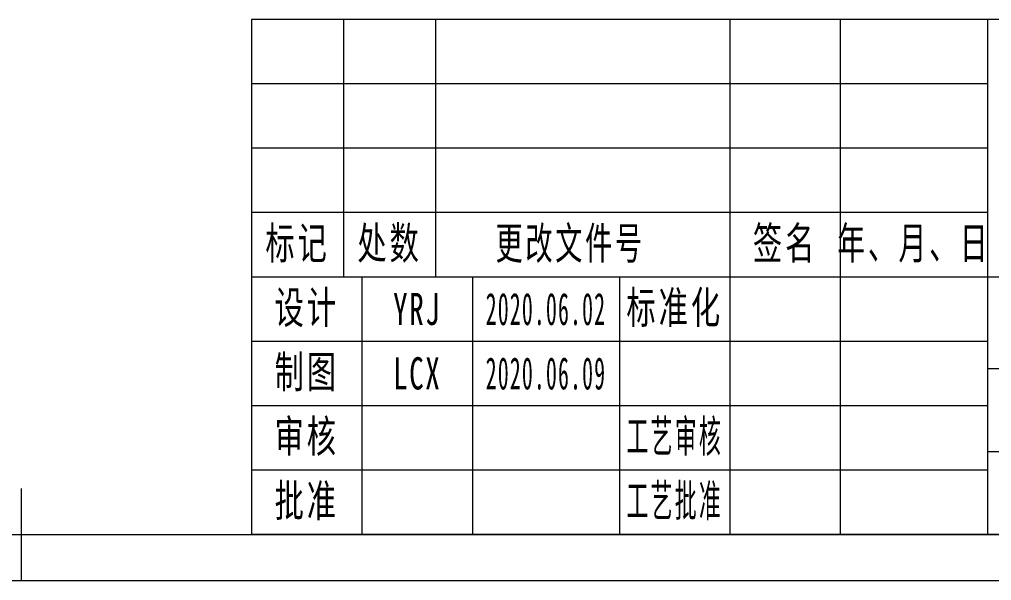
# Model space of a CAD drawing. Header units: millimetres. Extents: x -15766 to 80009, y -9701 to 15159.
# Drawn here: x 1912 to 2017.7, y 13253.7 to 13314.7 of the extents above; entities that cross this region are included whole.
import ezdxf

# ---------------------------------------------------------------- set-up
doc = ezdxf.new("R2010")
doc.units = ezdxf.units.MM
for name, color, linetype, lineweight in [('CDRAFT0', 7, 'Continuous', 18), ('title_frame', 7, 'Continuous', 18), ('尺寸线层', 3, 'Continuous', 18), ('粗实线层_1', 7, 'Continuous', 15), ('细实线层', 7, 'Continuous', 18)]:
    doc.layers.add(name, color=color, linetype=linetype, lineweight=lineweight)
doc.styles.add('UserTxtStyle1', font='', dxfattribs={"width": 0.618357})
doc.styles.add('UserTxtStyle2', font='', dxfattribs={"width": 0.634692})
doc.styles.add('标准', font='', dxfattribs={"width": 0.667})
doc.styles.get('UserTxtStyle1').set_extended_font_data('宋体')
doc.styles.get('UserTxtStyle2').set_extended_font_data('宋体')
doc.styles.get('标准').set_extended_font_data('宋体')

# ---------------------------------------------------------------- blocks, each defined once
blk = doc.blocks.new('*X609')
at = {"layer": 'CDRAFT0'}
blk.add_line((0, 0), (420, 0), dxfattribs=at)
at = {"layer": '粗实线层_1'}
for p, q in [((210, 0), (210, 10)), ((25, 5), (415, 5))]:
    blk.add_line(p, q, dxfattribs=at)

msp = doc.modelspace()

# ---------------------------------------------------------------- linework, layer by layer
at = {"layer": '粗实线层_1'}
for p, q in [((2117.28225, 13314.73384), (1937.28225, 13314.73384)), ((1937.28225, 13314.73384), (1937.28225, 13258.73384)), ((2017.28225, 13314.73384), (2017.28225, 13258.73384)), ((2067.28225, 13286.73384), (1937.28225, 13286.73384)), ((1977.28225, 13286.73384), (1977.28225, 13258.73384)), ((2017.28225, 13279.73384), (1937.28225, 13279.73384)), ((2017.28225, 13272.73384), (1937.28225, 13272.73384)), ((2067.28225, 13267.73384), (2017.28225, 13267.73384)), ((2017.28225, 13265.73384), (1937.28225, 13265.73384)), ((2117.28225, 13258.73384), (1937.28225, 13258.73384))]:
    msp.add_line(p, q, dxfattribs=at)
at = {"layer": '细实线层'}
for p, q in [((1947.28225, 13314.73384), (1947.28225, 13286.73384)), ((1957.28225, 13314.73384), (1957.28225, 13286.73384)), ((1989.28225, 13314.73384), (1989.28225, 13258.73384)), ((2001.28225, 13314.73384), (2001.28225, 13258.73384)), ((2017.28225, 13307.73384), (1937.28225, 13307.73384)), ((2017.28225, 13300.73384), (1937.28225, 13300.73384)), ((2017.28225, 13293.73384), (1937.28225, 13293.73384)), ((1949.28225, 13286.73384), (1949.28225, 13258.73384)), ((1961.28225, 13286.73384), (1961.28225, 13258.73384)), ((2067.28225, 13276.73384), (2017.28225, 13276.73384))]:
    msp.add_line(p, q, dxfattribs=at)

# ---------------------------------------------------------------- block references
at = {"layer": 'title_frame'}
msp.add_blockref('*X609', (1702.28225, 13253.73384), dxfattribs=at)

# ---------------------------------------------------------------- texts
at = {"layer": '尺寸线层', "char_height": 3.5, "attachment_point": 5, "line_spacing_factor": 1.15057}
for s, insert, width, style in [('\\T1.1;标记', (1942.28225, 13290.23384), 18, '标准'), ('\\T1.1;处数', (1952.28225, 13290.23384), 18, '标准'), ('\\T1.1;更改文件号', (1971.91567, 13290.20985), 30, 'UserTxtStyle1'), ('\\T1.1;签名', (1995.28225, 13290.23384), 22, '标准'), ('\\T1.1;年、月、日', (2009.28225, 13290.23384), 30, 'UserTxtStyle2'), ('\\T1.1;设计', (1943.28225, 13283.23384), 22, '标准'), ('\\T1.1;标准化', (1983.28225, 13283.23384), 22, '标准'), ('{\\T1.1;YRJ}', (1955.28225, 13283.23384), 22, '标准'), ('{\\W0.5;\\T1.1;2020.06.02}', (1969.28225, 13283.23384), 16, '标准'), ('\\T1.1;制图', (1943.28225, 13276.23384), 22, '标准'), ('{\\T1.1;LCX}', (1955.28225, 13276.23384), 22, '标准'), ('{\\W0.5;\\T1.1;2020.06.09}', (1969.28225, 13276.23384), 16, '标准'), ('\\T1.1;审核', (1943.28225, 13269.23384), 22, '标准'), ('{\\W0.5;\\T1.1;工艺审核}', (1983.28225, 13269.23384), 22, '标准'), ('{\\T1.1;批准}', (1943.28225, 13262.23384), 22, '标准'), ('{\\W0.5;\\T1.1;工艺批准}', (1983.28225, 13262.23384), 22, '标准')]:
    msp.add_mtext(s, dxfattribs=dict(at, insert=insert, width=width, style=style))

doc.saveas('drawing.dxf')
